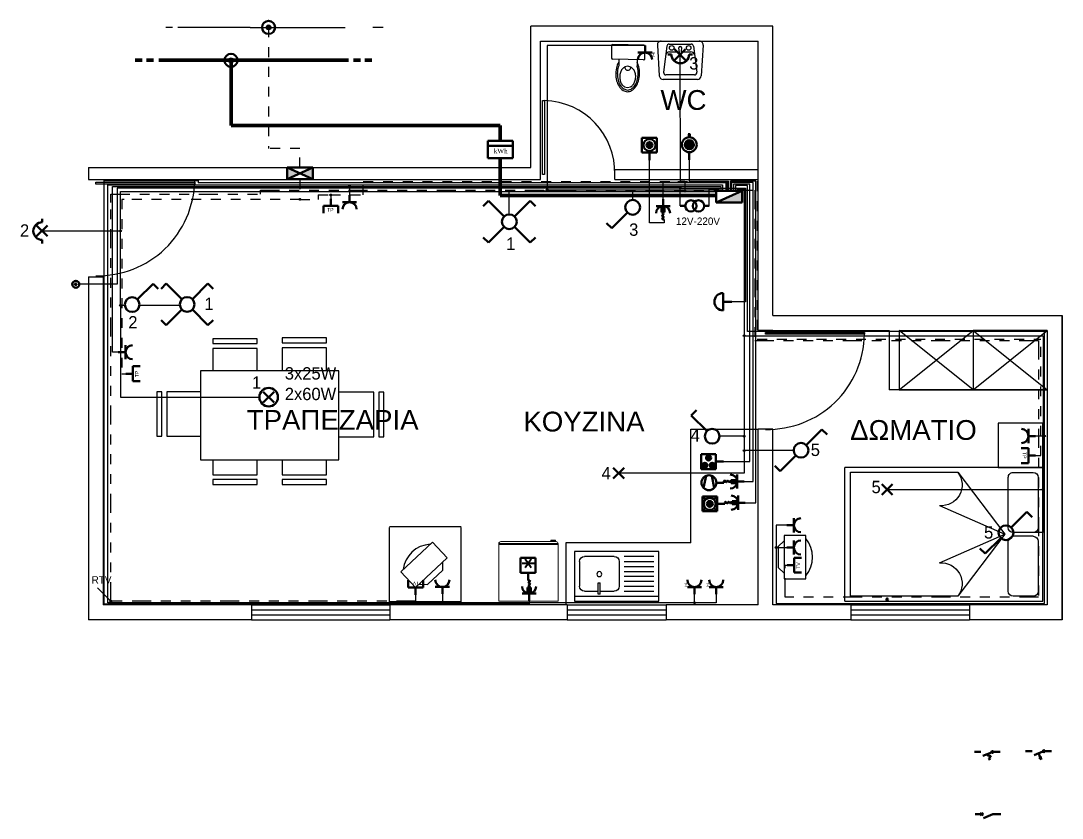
# Model space of a CAD drawing. Header units: millimetres. Extents: x 233497.7 to 233515.2, y 15916.2 to 15927.4.
# Drawn here: x 233497.66 to 233508.2, y 15918.2 to 15926.27 of the extents above; entities that cross this region are included whole.
import ezdxf

# ---------------------------------------------------------------- set-up
doc = ezdxf.new("R2010")
doc.units = ezdxf.units.MM
doc.header["$LTSCALE"] = 8
doc.linetypes.add('ACAD_ISO06W100', pattern=[36, 24, -3, 0, -3, 0, -3, 0, -3])
doc.linetypes.add('ACAD_ISO13W100', pattern=[36, 12, -3, 12, -3, 0, -3, 0, -3])
for name, color, linetype in [('ACCESORI', 252, 'Continuous'), ('alla', 6, 'Continuous'), ('CAJETIN', 7, 'Continuous'), ('fws', 2, 'Continuous'), ('ilektrikes siskeves', 1, 'Continuous'), ('internet', 6, 'ACAD_ISO13W100'), ('MUEBLE', 8, 'Continuous'), ('MUROS', 7, 'Continuous'), ('OTE', 7, 'ACAD_ISO13W100'), ('revmatodotes', 3, 'Continuous'), ('rtv', 6, 'ACAD_ISO06W100'), ('ΔΙΑΚΟΠΤΕΣ αριθμ', 7, 'Continuous'), ('ΠΙΝΑΚΕΣ', 7, 'Continuous')]:
    doc.layers.add(name, color=color, linetype=linetype)
for name, color, linetype, lineweight in [('kirio revma', 6, 'Continuous', 100), ('mobiliario', 136, 'Continuous', 20), ('S', 7, 'Continuous', 100), ('S_2', 7, 'Continuous', 50)]:
    doc.layers.add(name, color=color, linetype=linetype, lineweight=lineweight)
doc.styles.add('A', font='calibri.ttf')
doc.styles.get("Standard").update_dxf_attribs({"font": 'BRLNSR.TTF'})
doc.styles.add('TXT', font='romans.shx')
doc.dimstyles.new('Copy of 100', dxfattribs={"dimtxt": 0.08, "dimasz": 0.05, "dimexe": 0.02, "dimexo": 0.01, "dimgap": 0.005, "dimtad": 1, "dimzin": 0, "dimdsep": 46, "dimtxsty": 'A', "dimblk": 'ARCHTICK', "dimcen": 0.05, "dimdle": 0.02, "dimclrd": 1, "dimclre": 1, "dimclrt": 3, "dimadec": 0, "dimazin": 0, "dimtfac": 1, "dimtofl": 0, "dimtmove": 0, "dimatfit": 3, "dimfxl": 1, "dimtolj": 1, "dimtzin": 0, "dimarcsym": 0})

# ---------------------------------------------------------------- blocks, each defined once
blk = doc.blocks.new('CA-2')
at = {"layer": 'MUEBLE'}
for p, q in [((0, -2), (0, 0)), ((0, 0), (1.35, 0)), ((1.35, 0), (1.35, -2)), ((0.05, -0.095), (0.05, -0.298)), ((0.605, -0.045), (0.1, -0.045)), ((0.655, -0.095), (0.655, -0.298)), ((0.694, -0.095), (0.694, -0.298)), ((1.251, -0.045), (0.744, -0.045)), ((1.301, -0.298), (1.301, -0.095)), ((0.676, -0.383), (0.05, -0.859)), ((0.1, -0.348), (0.605, -0.348)), ((0.386, -1.043), (0.676, -0.383)), ((0.965, -1.043), (0.676, -0.383)), ((1.305, -0.859), (0.676, -0.383)), ((0.744, -0.348), (1.251, -0.348)), ((0.05, -0.859), (0.05, -1.943)), ((1.305, -1.943), (1.305, -0.859)), ((0, -2), (1.35, -2)), ((0.05, -1.943), (1.305, -1.943))]:
    blk.add_line(p, q, dxfattribs=at)
blk.add_lwpolyline([(1.35, 0), (1.8, 0), (1.8, -0.45), (1.35, -0.45)], close=True, dxfattribs=at)
for centre, radius, start, end in [((0.1, -0.095), 0.05, 90, 180), ((0.605, -0.095), 0.05, 0, 90), ((0.744, -0.095), 0.05, 90, 180), ((1.251, -0.095), 0.05, 0, 90), ((0.1, -0.298), 0.05, 180, 270), ((0.605, -0.298), 0.05, 270, 0), ((0.744, -0.298), 0.05, 180, 270), ((1.251, -0.298), 0.05, 270, 0), ((0.178, -1.024), 0.209, 354.9358, 127.5591), ((1.173, -1.024), 0.209, 52.4409, 185.0642)]:
    blk.add_arc(centre, radius, start, end, dxfattribs=at)
blk = doc.blocks.new('wc')
at = {"layer": 'ACCESORI'}
for p, q in [((0.233, 0), (-0.233, 0)), ((-0.253, -0.02), (-0.253, -0.203)), ((0.253, -0.203), (0.253, -0.02)), ((0.233, -0.223), (-0.233, -0.223)), ((-0.14, -0.223), (-0.14, -0.319)), ((0.136, -0.223), (0.136, -0.317))]:
    blk.add_line(p, q, dxfattribs=at)
for points in [[(-0.141, -0.263, 0.062055), (-0.168, -0.329, 0.067069), (-0.183, -0.437, 0.067069)], [(-0.183, -0.437, 0.067069), (-0.168, -0.545, 0.079499), (-0.13, -0.628, 0.107137), (-0.068, -0.689, 0.140584), (-0.003, -0.708, 0.140584), (0.061, -0.689, 0.107137), (0.124, -0.628, 0.079499), (0.162, -0.545, 0.067069), (0.176, -0.437, 0.067069), (0.162, -0.329, 0.057475), (0.137, -0.267, 0.107137)], [(-0.159, -0.437, 0.064704), (-0.147, -0.535, 0.077557), (-0.113, -0.612, 0.107174), (-0.058, -0.667), (-0.002, -0.684), (0.055, -0.667, 0.107174), (0.11, -0.612, 0.077557), (0.143, -0.535, 0.064704), (0.156, -0.437, 0.064704), (0.143, -0.338, 0.021175), (0.136, -0.316, 0.107174)]]:
    blk.add_lwpolyline(points, format="xyb", dxfattribs=at)
blk.add_lwpolyline([(-0.122, -0.484, 0.075307), (-0.113, -0.548, 0.085687), (-0.087, -0.599, 0.106098), (-0.046, -0.634), (-0.002, -0.646), (0.043, -0.634, 0.106098), (0.084, -0.599, 0.085687), (0.109, -0.548, 0.075307), (0.119, -0.484, 0.075307), (0.109, -0.421, 0.085687), (0.084, -0.37, 0.106098), (0.043, -0.335), (-0.002, -0.323), (-0.046, -0.335, 0.106098), (-0.087, -0.37, 0.085687), (-0.113, -0.421, 0.075307)], format="xyb", close=True, dxfattribs=at)
for centre, radius, start, end in [((-0.233, -0.02), 0.02, 90, 180), ((0.233, -0.02), 0.02, 0, 90), ((-0.233, -0.203), 0.02, 180, 270), ((0.233, -0.203), 0.02, 270, 0), ((0.226, -0.437), 0.386, 165.1916, 180), ((0.114, -0.407), 0.269, 161.3359, 165.1916), ((-0.002, -0.339), 0.0451, 174.4043, 5.5957)]:
    blk.add_arc(centre, radius, start, end, dxfattribs=at)
blk = doc.blocks.new('refri')
at = {"layer": 'mobiliario'}
for p, q in [((230.906, 150.452), (230.906, 151.052)), ((231.486, 151.052), (230.906, 151.052)), ((230.906, 150.452), (230.906, 151.052)), ((230.916, 150.452), (230.916, 151.052)), ((230.916, 150.452), (230.916, 151.052)), ((231.486, 150.452), (231.486, 151.052)), ((230.886, 150.472), (230.886, 151.032)), ((230.886, 150.472), (230.886, 151.032)), ((231.486, 150.452), (230.906, 150.452))]:
    blk.add_line(p, q, dxfattribs=at)
blk.add_lwpolyline([(230.881, 151.027), (230.871, 151.027), (230.871, 150.98), (230.881, 150.98)], close=True, dxfattribs=at)
for centre, start, end in [((230.906, 151.032), 90, 180), ((230.906, 150.472), 180, 270)]:
    blk.add_arc(centre, 0.02, start, end, dxfattribs=at)
blk = doc.blocks.new('lavatrastos')
at = {"layer": 'ACCESORI'}
for p, q in [((233503.183, 15921.197), (233503.183, 15921.697)), ((233503.183, 15921.697), (233504.033, 15921.697)), ((233504.033, 15921.697), (233504.033, 15921.197)), ((233503.183, 15921.647), (233504.033, 15921.647)), ((233503.283, 15921.597), (233503.423, 15921.597)), ((233503.422, 15921.628), (233503.422, 15921.622)), ((233503.442, 15921.628), (233503.422, 15921.628)), ((233503.422, 15921.622), (233503.422, 15921.512)), ((233503.442, 15921.628), (233503.442, 15921.512)), ((233503.443, 15921.597), (233503.583, 15921.597)), ((233503.685, 15921.597), (233503.984, 15921.597)), ((233503.233, 15921.297), (233503.233, 15921.547)), ((233503.422, 15921.512), (233503.442, 15921.512)), ((233503.633, 15921.297), (233503.633, 15921.547)), ((233503.685, 15921.547), (233503.984, 15921.547)), ((233503.685, 15921.497), (233503.984, 15921.497)), ((233503.685, 15921.447), (233503.984, 15921.447)), ((233503.685, 15921.397), (233503.984, 15921.397)), ((233503.685, 15921.347), (233503.984, 15921.347)), ((233503.583, 15921.247), (233503.283, 15921.247)), ((233503.685, 15921.297), (233503.984, 15921.297)), ((233503.984, 15921.247), (233503.685, 15921.247)), ((233504.033, 15921.197), (233503.183, 15921.197))]:
    blk.add_line(p, q, dxfattribs=at)
blk.add_circle((233503.433, 15921.425), 0.025, dxfattribs=at)
for centre, start, end in [((233503.283, 15921.547), 90, 180), ((233503.583, 15921.547), 0, 90), ((233503.283, 15921.297), 180, 270), ((233503.583, 15921.297), 270, 0)]:
    blk.add_arc(centre, 0.05, start, end, dxfattribs=at)
blk = doc.blocks.new('ME-8')
at = {"layer": 'MUEBLE'}
for p, q in [((-0.653, 0.609), (-0.653, 0.559)), ((-0.203, 0.609), (-0.653, 0.609)), ((-0.653, 0.559), (-0.203, 0.559)), ((-0.203, 0.559), (-0.203, 0.609)), ((0.047, 0.618), (0.047, 0.568)), ((0.497, 0.618), (0.047, 0.618)), ((0.047, 0.568), (0.497, 0.568)), ((0.497, 0.568), (0.497, 0.618)), ((-0.653, 0.509), (-0.653, 0.284)), ((-0.203, 0.509), (-0.653, 0.509)), ((-0.203, 0.284), (-0.203, 0.509)), ((0.047, 0.518), (0.047, 0.284)), ((0.497, 0.518), (0.047, 0.518)), ((0.497, 0.284), (0.497, 0.518)), ((-0.778, 0.284), (-0.778, -0.616)), ((0.622, 0.284), (-0.778, 0.284)), ((0.622, -0.616), (0.622, 0.284)), ((-1.22, 0.073), (-1.22, -0.377)), ((-1.17, 0.073), (-1.22, 0.073)), ((-1.17, -0.377), (-1.17, 0.073)), ((-0.778, 0.073), (-1.12, 0.073)), ((-1.12, 0.073), (-1.12, -0.377)), ((0.977, 0.068), (0.622, 0.068)), ((0.977, -0.382), (0.977, 0.068)), ((1.027, 0.068), (1.027, -0.382)), ((1.077, 0.068), (1.027, 0.068)), ((1.077, -0.382), (1.077, 0.068)), ((-1.22, -0.377), (-1.17, -0.377)), ((-1.12, -0.377), (-0.778, -0.377)), ((0.622, -0.382), (0.977, -0.382)), ((1.027, -0.382), (1.077, -0.382)), ((-0.778, -0.616), (0.622, -0.616)), ((-0.653, -0.616), (-0.653, -0.766)), ((-0.203, -0.766), (-0.203, -0.616)), ((0.048, -0.616), (0.048, -0.766)), ((0.498, -0.766), (0.498, -0.616)), ((-0.653, -0.766), (-0.203, -0.766)), ((-0.653, -0.816), (-0.653, -0.866)), ((-0.203, -0.816), (-0.653, -0.816)), ((-0.203, -0.866), (-0.203, -0.816)), ((0.048, -0.766), (0.498, -0.766)), ((0.048, -0.816), (0.048, -0.866)), ((0.498, -0.816), (0.048, -0.816)), ((0.498, -0.866), (0.498, -0.816)), ((-0.653, -0.866), (-0.203, -0.866)), ((0.048, -0.866), (0.498, -0.866))]:
    blk.add_line(p, q, dxfattribs=at)
blk = doc.blocks.new('_ArchTick')
at = {"color": 0, "linetype": 'ByBlock', "const_width": 0.15}
blk.add_lwpolyline([(-0.5, -0.5), (0.5, 0.5)], dxfattribs=at)

msp = doc.modelspace()

# ---------------------------------------------------------------- hatches: boundary and pattern name
at = {"layer": 'alla', "ltscale": 0.3}
h = msp.add_hatch(color=256, dxfattribs=at)
h.dxf.hatch_style = 1
edge = h.paths.add_edge_path()
edge.add_arc((233504.331, 15924.575), 0.00848, 0, 360)
at = {"layer": 'fws', "ltscale": 0.3}
h = msp.add_hatch(color=256, dxfattribs=at)
h.dxf.hatch_style = 1
edge = h.paths.add_edge_path()
edge.add_arc((233502.603, 15924.541), 0.00848, 0, 360)
h = msp.add_hatch(color=256, dxfattribs=at)
h.dxf.hatch_style = 1
edge = h.paths.add_edge_path()
edge.add_arc((233503.851, 15924.541), 0.00848, 0, 360)
h = msp.add_hatch(color=256, dxfattribs=at)
h.dxf.hatch_style = 1
edge = h.paths.add_edge_path()
edge.add_arc((233504.38, 15924.541), 0.00848, 0, 360)
h = msp.add_hatch(color=256, dxfattribs=at)
h.dxf.hatch_style = 1
edge = h.paths.add_edge_path()
edge.add_arc((233498.67, 15924.141), 0.00848, 0, 360)
h = msp.add_hatch(color=256, dxfattribs=at)
h.dxf.hatch_style = 1
edge = h.paths.add_edge_path()
edge.add_arc((233498.67, 15923.388), 0.00848, 0, 360)
h = msp.add_hatch(color=256, dxfattribs=at)
h.dxf.hatch_style = 1
edge = h.paths.add_edge_path()
edge.add_arc((233504.978, 15923.081), 0.00848, 0, 360)
h = msp.add_hatch(color=256, dxfattribs=at)
h.dxf.hatch_style = 1
edge = h.paths.add_edge_path()
edge.add_arc((233504.978, 15922.066), 0.00848, 0, 360)
h = msp.add_hatch(color=256, dxfattribs=at)
h.dxf.hatch_style = 1
edge = h.paths.add_edge_path()
edge.add_arc((233504.978, 15921.921), 0.00848, 0, 360)
h = msp.add_hatch(color=256, dxfattribs=at)
h.dxf.hatch_style = 1
edge = h.paths.add_edge_path()
edge.add_arc((233508.003, 15921.527), 0.00848, 0, 360)
at = {"layer": 'internet', "ltscale": 0.3}
h = msp.add_hatch(color=256, dxfattribs=at)
h.dxf.hatch_style = 1
edge = h.paths.add_edge_path()
edge.add_arc((233500.797, 15924.505), 0.00848, 0, 360)
h = msp.add_hatch(color=256, dxfattribs=at)
h.dxf.hatch_style = 1
edge = h.paths.add_edge_path()
edge.add_arc((233500.485, 15924.46), 0.00848, 0, 360)
at = {"layer": 'revmatodotes', "ltscale": 0.3}
h = msp.add_hatch(color=256, dxfattribs=at)
h.dxf.hatch_style = 1
edge = h.paths.add_edge_path()
edge.add_arc((233500.987, 15924.591), 0.00848, 0, 360)
h = msp.add_hatch(color=256, dxfattribs=at)
h.dxf.hatch_style = 1
edge = h.paths.add_edge_path()
edge.add_arc((233502.985, 15924.558), 0.00848, 0, 360)
h = msp.add_hatch(color=256, dxfattribs=at)
h.dxf.hatch_style = 1
edge = h.paths.add_edge_path()
edge.add_arc((233508.017, 15922.068), 0.00848, 0, 360)
h = msp.add_hatch(color=256, dxfattribs=at)
h.dxf.hatch_style = 1
edge = h.paths.add_edge_path()
edge.add_arc((233505.302, 15920.941), 0.00848, 0, 360)
h = msp.add_hatch(color=256, dxfattribs=at)
h.dxf.hatch_style = 1
edge = h.paths.add_edge_path()
edge.add_arc((233501.926, 15920.382), 0.00848, 0, 360)
h = msp.add_hatch(color=256, dxfattribs=at)
h.dxf.hatch_style = 1
edge = h.paths.add_edge_path()
edge.add_arc((233504.476, 15920.382), 0.00848, 0, 360)
at = {"layer": 'rtv', "ltscale": 0.3}
h = msp.add_hatch(color=256, dxfattribs=at)
h.dxf.hatch_style = 1
edge = h.paths.add_edge_path()
edge.add_arc((233498.572, 15920.399), 0.00848, 0, 360)
at = {"layer": 'S_2'}
for points in [[(233504.021, 15925.039, 1), (233504.021, 15924.978, 1)], [(233504.423, 15925.059, 1), (233504.423, 15924.968, 1)], [(233504.144, 15924.332), (233504.174, 15924.332), (233504.174, 15924.392), (233504.144, 15924.392)], [(233504.848, 15921.623), (233504.848, 15921.592), (233504.908, 15921.592), (233504.908, 15921.623)], [(233504.601, 15921.382, -1), (233504.661, 15921.382, -1)], [(233504.857, 15921.409), (233504.857, 15921.379), (233504.917, 15921.379), (233504.917, 15921.409)], [(233502.819, 15920.536), (233502.788, 15920.536), (233502.788, 15920.475), (233502.819, 15920.475)]]:
    msp.add_hatch(color=256, dxfattribs=at).paths.add_polyline_path(points)
h = msp.add_hatch(color=256, dxfattribs=at)
h.paths.add_polyline_path([(233500.485, 15924.722), (233500.355, 15924.782), (233500.355, 15924.663)])
h.paths.add_polyline_path([(233500.614, 15924.782), (233500.485, 15924.722), (233500.614, 15924.663)])
h = msp.add_hatch(color=256, dxfattribs=at)
h.set_gradient(color1=(255, 255, 255))
h.paths.add_polyline_path([(233504.957, 15924.429), (233504.957, 15924.548), (233504.697, 15924.429)])
at = {"layer": 'S_2', "ltscale": 0.3}
h = msp.add_hatch(color=256, dxfattribs=at)
h.dxf.hatch_style = 1
edge = h.paths.add_edge_path()
edge.add_arc((233498.218, 15923.602), 0.00848, 0, 360)
at = {"layer": 'S_2'}
h = msp.add_hatch(color=256, dxfattribs=at)
h.paths.add_polyline_path([(233504.593, 15921.847, -1), (233504.643, 15921.847, -1)])
h.paths.add_polyline_path([(233504.555, 15921.772, -1), (233504.605, 15921.772, -1)])
h.paths.add_polyline_path([(233504.63, 15921.772, -1), (233504.681, 15921.772, -1)])
at = {"layer": 'S_2', "ltscale": 0.3}
h = msp.add_hatch(color=256, dxfattribs=at)
h.dxf.hatch_style = 1
edge = h.paths.add_edge_path()
edge.add_arc((233506.425, 15920.417), 0.00848, 0, 360)
at = {"layer": 'S_2'}
h = msp.add_hatch(color=256, dxfattribs=at)
h.dxf.hatch_style = 1
h.paths.add_polyline_path([(233507.981, 15918.827), (233507.963, 15918.819), (233507.982, 15918.799)])
at = {"layer": 'ΔΙΑΚΟΠΤΕΣ αριθμ'}
h = msp.add_hatch(color=256, dxfattribs=at)
h.dxf.hatch_style = 1
h.paths.add_polyline_path([(233500.192, 15926.199, 1), (233500.143, 15926.199, 1)])
h = msp.add_hatch(color=256, dxfattribs=at)
h.dxf.hatch_style = 1
h.paths.add_polyline_path([(233499.812, 15925.866, 1), (233499.764, 15925.866, 1)])

# ---------------------------------------------------------------- linework, layer by layer
at = {"ltscale": 0.001}
for p, q in [((233498.345, 15923.677), (233498.345, 15920.211)), ((233498.495, 15923.677), (233498.495, 15920.361)), ((233505.27, 15923.136), (233505.12, 15923.136)), ((233506.545, 15923.136), (233507.295, 15923.136)), ((233508.045, 15923.136), (233507.295, 15923.136)), ((233506.545, 15922.536), (233506.445, 15922.536)), ((233506.545, 15922.536), (233508.045, 15922.536)), ((233508.045, 15922.536), (233507.295, 15922.536)), ((233504.438, 15920.987), (233504.438, 15922.136)), ((233505.27, 15922.136), (233505.12, 15922.136)), ((233499.995, 15920.361), (233499.995, 15920.211)), ((233501.395, 15920.361), (233501.395, 15920.211)), ((233503.188, 15920.361), (233503.188, 15920.211)), ((233504.188, 15920.361), (233504.188, 15920.211)), ((233506.058, 15920.361), (233506.058, 15920.211)), ((233507.258, 15920.361), (233507.258, 15920.211))]:
    msp.add_line(p, q, dxfattribs=at)
at = {"color": 2, "ltscale": 0.001}
for p, q in [((233499.995, 15920.361), (233501.395, 15920.361)), ((233503.188, 15920.361), (233504.188, 15920.361)), ((233506.058, 15920.361), (233507.258, 15920.361)), ((233499.995, 15920.211), (233501.395, 15920.211)), ((233503.188, 15920.211), (233504.188, 15920.211)), ((233506.058, 15920.211), (233507.258, 15920.211))]:
    msp.add_line(p, q, dxfattribs=at)
at = {"color": 1, "ltscale": 0.001}
for p, q in [((233499.995, 15920.311), (233501.395, 15920.311)), ((233503.188, 15920.311), (233504.188, 15920.311)), ((233506.058, 15920.311), (233507.258, 15920.311)), ((233499.995, 15920.261), (233501.395, 15920.261)), ((233503.188, 15920.261), (233504.188, 15920.261)), ((233506.058, 15920.261), (233507.258, 15920.261))]:
    msp.add_line(p, q, dxfattribs=at)
at = {"color": 2, "ltscale": 0.001}
for points in [[(233502.94, 15925.461), (233502.96, 15925.461), (233502.96, 15924.711), (233502.94, 15924.711)], [(233498.421, 15924.615), (233498.421, 15924.635), (233499.421, 15924.635), (233499.421, 15924.615)], [(233505.195, 15923.116), (233506.195, 15923.116), (233506.195, 15923.096), (233505.195, 15923.096)]]:
    msp.add_lwpolyline(points, close=True, dxfattribs=at)
at = {"color": 1, "ltscale": 0.001}
for centre, radius, start, end in [((233502.94, 15924.73), 0.73, 358.4428, 88.4185), ((233498.441, 15924.668), 0.98, 268.7987, 358.863), ((233505.218, 15923.113), 0.978, 268.6819, 358.9798)]:
    msp.add_arc(centre, radius, start, end, dxfattribs=at)
at = {"layer": 'ACCESORI'}
for p, q in [((233504.101, 15926.019), (233504.12, 15925.709)), ((233504.14, 15926.061), (233504.524, 15926.061)), ((233504.197, 15926.009), (233504.164, 15925.745)), ((233504.22, 15926.029), (233504.443, 15926.029)), ((233504.316, 15925.991), (233504.324, 15925.925)), ((233504.34, 15925.925), (233504.347, 15925.991)), ((233504.467, 15926.009), (233504.5, 15925.745)), ((233504.563, 15926.019), (233504.544, 15925.709)), ((233504.224, 15925.952), (233504.321, 15925.952)), ((233504.324, 15925.925), (233504.34, 15925.925)), ((233504.343, 15925.952), (233504.439, 15925.952)), ((233504.505, 15925.672), (233504.159, 15925.672)), ((233504.476, 15925.719), (233504.187, 15925.719))]:
    msp.add_line(p, q, dxfattribs=at)
at = {"layer": 'ACCESORI', "ltscale": 0.001}
for p, q in [((233507.295, 15922.536), (233506.545, 15923.136)), ((233506.545, 15922.536), (233507.295, 15923.136)), ((233507.295, 15922.536), (233508.045, 15923.136)), ((233507.295, 15923.136), (233507.295, 15922.536)), ((233507.295, 15923.136), (233508.045, 15922.536)), ((233508.045, 15922.536), (233506.545, 15922.536))]:
    msp.add_line(p, q, dxfattribs=at)
at = {"layer": 'ACCESORI'}
for centre in [(233504.246, 15925.991), (233504.417, 15925.991)]:
    msp.add_circle(centre, 0.0233, dxfattribs=at)
for centre, radius, start, end in [((233504.14, 15926.022), 0.0389, 90, 183.4336), ((233504.22, 15926.006), 0.0233, 90, 172.875), ((233504.332, 15925.991), 0.0155, 0, 180), ((233504.443, 15926.006), 0.0233, 7.125, 90), ((233504.443, 15926.006), 0.0233, 7.125, 90), ((233504.524, 15926.022), 0.0389, 356.5664, 90), ((233504.224, 15925.913), 0.0389, 90, 172.875), ((233504.332, 15925.925), 0.0117, 138.1701, 41.8299), ((233504.439, 15925.913), 0.0389, 7.125, 90), ((233504.159, 15925.711), 0.0389, 183.4336, 270), ((233504.187, 15925.742), 0.0233, 172.875, 270), ((233504.476, 15925.742), 0.0233, 270, 7.125), ((233504.505, 15925.711), 0.0389, 270, 356.5664)]:
    msp.add_arc(centre, radius, start, end, dxfattribs=at)
at = {"layer": 'alla', "ltscale": 0.001}
for p, q in [((233504.331, 15924.575), (233498.636, 15924.575)), ((233498.636, 15924.575), (233498.636, 15923.602)), ((233504.331, 15924.394), (233504.331, 15924.575)), ((233504.331, 15924.575), (233504.991, 15924.575)), ((233504.626, 15924.394), (233504.626, 15924.567)), ((233504.626, 15924.567), (233504.721, 15924.567)), ((233504.721, 15924.567), (233504.721, 15924.548)), ((233504.991, 15924.575), (233504.991, 15923.425)), ((233498.636, 15923.602), (233498.253, 15923.602)), ((233504.991, 15923.425), (233504.853, 15923.425))]:
    msp.add_line(p, q, dxfattribs=at)
at = {"layer": 'alla', "ltscale": 0.3}
msp.add_circle((233504.331, 15924.575), 0.00848, dxfattribs=at)
at = {"layer": 'CAJETIN'}
for p, q in [((233502.82, 15924.784), (233502.82, 15926.211)), ((233505.27, 15923.286), (233505.27, 15926.211)), ((233502.92, 15924.661), (233502.92, 15926.061)), ((233505.12, 15923.286), (233505.12, 15926.061)), ((233503.67, 15924.661), (233503.67, 15924.761)), ((233505.12, 15923.136), (233505.12, 15923.286)), ((233505.27, 15923.286), (233506.445, 15923.286)), ((233506.445, 15923.286), (233508.195, 15923.286)), ((233508.195, 15920.211), (233508.195, 15923.286)), ((233505.27, 15923.136), (233506.445, 15923.136)), ((233506.545, 15923.136), (233508.045, 15923.136)), ((233506.545, 15922.536), (233508.045, 15922.536)), ((233505.12, 15920.361), (233505.12, 15922.136)), ((233505.27, 15920.361), (233505.27, 15922.136))]:
    msp.add_line(p, q, dxfattribs=at)
at = {"layer": 'CAJETIN', "ltscale": 0.001}
for p, q in [((233505.27, 15926.211), (233502.82, 15926.211)), ((233498.345, 15924.784), (233502.82, 15924.784)), ((233498.345, 15924.784), (233498.345, 15924.661)), ((233498.345, 15924.661), (233502.92, 15924.661)), ((233498.345, 15923.677), (233498.495, 15923.677)), ((233504.438, 15922.136), (233505.12, 15922.136)), ((233503.173, 15920.987), (233503.173, 15920.361))]:
    msp.add_line(p, q, dxfattribs=at)
at = {"layer": 'CAJETIN'}
for points in [[(233502.92, 15926.061), (233505.12, 15926.061)], [(233503.67, 15924.761), (233505.12, 15924.761)], [(233503.67, 15924.661), (233505.12, 15924.661)], [(233508.195, 15923.286), (233508.195, 15923.286), (233508.195, 15920.211), (233507.258, 15920.211)], [(233506.445, 15923.136), (233506.445, 15922.536)], [(233506.545, 15923.136), (233506.545, 15922.536)], [(233508.045, 15923.136), (233508.045, 15923.136), (233508.045, 15920.361), (233507.258, 15920.361)], [(233504.438, 15920.987), (233503.173, 15920.987)], [(233499.995, 15920.361), (233498.495, 15920.361)], [(233503.188, 15920.361), (233501.395, 15920.361)], [(233505.12, 15920.361), (233504.188, 15920.361)], [(233506.058, 15920.361), (233505.27, 15920.361)], [(233499.995, 15920.211), (233498.345, 15920.211)], [(233503.188, 15920.211), (233501.395, 15920.211)], [(233505.195, 15920.211), (233504.188, 15920.211)], [(233506.058, 15920.211), (233505.195, 15920.211)]]:
    msp.add_lwpolyline(points, dxfattribs=at)
at = {"layer": 'fws', "ltscale": 0.001}
for p, q in [((233504.329, 15925.925), (233504.332, 15924.646)), ((233504.332, 15924.646), (233504.38, 15924.646)), ((233504.38, 15924.646), (233504.38, 15924.541)), ((233498.67, 15923.388), (233498.67, 15924.541)), ((233498.67, 15924.541), (233503.979, 15924.541)), ((233502.603, 15924.308), (233502.603, 15924.541)), ((233503.851, 15924.454), (233503.851, 15924.541)), ((233503.979, 15924.541), (233504.697, 15924.541)), ((233504.912, 15924.548), (233504.912, 15924.564)), ((233504.912, 15924.564), (233504.978, 15924.564)), ((233504.978, 15924.564), (233504.978, 15922.066)), ((233497.876, 15924.141), (233498.67, 15924.141)), ((233498.714, 15923.388), (233498.67, 15923.388)), ((233498.67, 15923.388), (233498.67, 15922.461)), ((233499.27, 15923.388), (233498.862, 15923.388)), ((233504.978, 15923.081), (233508.003, 15923.081)), ((233508.003, 15923.081), (233508.003, 15921.093)), ((233498.67, 15922.461), (233500.075, 15922.461)), ((233504.978, 15922.066), (233504.729, 15922.066)), ((233504.978, 15922.066), (233504.978, 15921.692)), ((233505.48, 15921.921), (233504.978, 15921.921)), ((233504.978, 15921.692), (233503.709, 15921.692)), ((233506.425, 15921.527), (233507.998, 15921.527)), ((233508.003, 15921.093), (233507.702, 15921.091))]:
    msp.add_line(p, q, dxfattribs=at)
at = {"layer": 'fws', "ltscale": 0.3}
for centre in [(233502.603, 15924.541), (233503.851, 15924.541), (233504.38, 15924.541), (233498.67, 15924.141), (233498.67, 15923.388), (233504.978, 15923.081), (233504.978, 15922.066), (233504.978, 15921.921), (233508.003, 15921.527)]:
    msp.add_circle(centre, 0.00848, dxfattribs=at)
at = {"layer": 'ilektrikes siskeves', "ltscale": 0.001}
for p, q in [((233504.021, 15924.224), (233504.021, 15924.857)), ((233504.423, 15924.861), (233504.423, 15924.645)), ((233498.504, 15924.592), (233498.504, 15924.652)), ((233498.504, 15924.652), (233499.454, 15924.652)), ((233499.454, 15924.652), (233499.454, 15924.626)), ((233504.796, 15924.626), (233499.454, 15924.626)), ((233504.159, 15924.464), (233504.159, 15924.634)), ((233504.159, 15924.634), (233504.805, 15924.634)), ((233504.423, 15924.645), (233504.821, 15924.645)), ((233504.796, 15924.548), (233504.796, 15924.626)), ((233504.805, 15924.634), (233504.805, 15924.548)), ((233504.821, 15924.645), (233504.821, 15924.548)), ((233505.096, 15924.645), (233504.839, 15924.645)), ((233504.839, 15924.645), (233504.839, 15924.548)), ((233505.07, 15924.63), (233504.852, 15924.63)), ((233504.852, 15924.63), (233504.852, 15924.548)), ((233505.037, 15924.614), (233504.87, 15924.614)), ((233504.87, 15924.614), (233504.87, 15924.548)), ((233505.037, 15921.809), (233505.037, 15924.614)), ((233505.07, 15921.608), (233505.07, 15924.63)), ((233505.096, 15921.394), (233505.096, 15924.645)), ((233498.504, 15920.367), (233498.504, 15924.592)), ((233504.17, 15924.224), (233504.021, 15924.224)), ((233504.17, 15924.258), (233504.17, 15924.224)), ((233504.77, 15921.809), (233505.037, 15921.809)), ((233504.98, 15921.608), (233505.07, 15921.608)), ((233504.989, 15921.394), (233505.096, 15921.394)), ((233502.803, 15920.404), (233502.803, 15920.367)), ((233502.803, 15920.367), (233498.504, 15920.367))]:
    msp.add_line(p, q, dxfattribs=at)
at = {"layer": 'internet', "ltscale": 0.001}
for p, q in [((233500.168, 15926.199), (233500.168, 15924.975)), ((233500.485, 15924.975), (233500.168, 15924.975)), ((233500.485, 15924.782), (233500.485, 15924.975)), ((233500.485, 15924.663), (233500.485, 15924.46)), ((233501.126, 15924.505), (233501.126, 15924.642)), ((233501.126, 15924.642), (233504.306, 15924.642)), ((233504.306, 15924.642), (233505.11, 15924.642)), ((233505.11, 15924.642), (233505.11, 15923.047)), ((233498.707, 15924.46), (233498.685, 15924.46)), ((233498.685, 15924.46), (233498.685, 15922.698)), ((233500.485, 15924.46), (233498.707, 15924.46)), ((233500.485, 15924.46), (233500.67, 15924.46)), ((233500.67, 15924.505), (233500.797, 15924.505)), ((233500.67, 15924.505), (233500.67, 15924.46)), ((233500.797, 15924.505), (233500.797, 15924.467)), ((233500.797, 15924.505), (233501.126, 15924.505)), ((233505.11, 15923.047), (233507.981, 15923.047)), ((233507.981, 15921.87), (233507.981, 15923.047)), ((233498.685, 15922.698), (233498.724, 15922.698)), ((233507.927, 15921.87), (233507.981, 15921.87))]:
    msp.add_line(p, q, dxfattribs=at)
at = {"layer": 'internet', "ltscale": 0.3}
for centre in [(233500.797, 15924.505), (233500.485, 15924.46)]:
    msp.add_circle(centre, 0.00848, dxfattribs=at)
at = {"layer": 'kirio revma', "ltscale": 0.001}
for p, q in [((233499.788, 15925.866), (233499.788, 15925.206)), ((233499.788, 15925.206), (233502.512, 15925.206)), ((233502.512, 15925.206), (233502.512, 15925.052)), ((233502.512, 15924.877), (233502.512, 15924.499)), ((233502.512, 15924.499), (233504.697, 15924.499))]:
    msp.add_line(p, q, dxfattribs=at)
at = {"layer": 'MUEBLE'}
for p, q in [((233501.391, 15921.154), (233502.116, 15921.154)), ((233501.391, 15920.392), (233501.391, 15921.142)), ((233502.116, 15920.392), (233502.116, 15921.142)), ((233505.383, 15921.061), (233505.383, 15920.624)), ((233505.601, 15921.061), (233505.383, 15921.061)), ((233505.601, 15920.624), (233505.601, 15921.061)), ((233501.825, 15920.995), (233501.506, 15920.696)), ((233501.975, 15920.835), (233501.825, 15920.995)), ((233505.383, 15921.01), (233505.324, 15920.952)), ((233505.324, 15920.952), (233505.324, 15920.74)), ((233505.383, 15921.003), (233505.375, 15921.003)), ((233501.655, 15920.536), (233501.975, 15920.835)), ((233501.93, 15920.713), (233501.932, 15920.795)), ((233501.932, 15920.795), (233501.932, 15920.795)), ((233505.324, 15920.74), (233505.383, 15920.682)), ((233501.506, 15920.696), (233501.655, 15920.536)), ((233501.775, 15920.568), (233501.93, 15920.713)), ((233505.383, 15920.682), (233505.383, 15920.682)), ((233505.383, 15920.624), (233505.601, 15920.624)), ((233501.693, 15920.571), (233501.775, 15920.568)), ((233501.698, 15920.576), (233501.703, 15920.57)), ((233501.928, 15920.392), (233501.391, 15920.392)), ((233502.116, 15920.392), (233501.928, 15920.392))]:
    msp.add_line(p, q, dxfattribs=at)
for centre, start, end in [((233501.818, 15920.682), 93.1427, 173.0537), ((233505.378, 15920.843), 320.0445, 39.9555)]:
    msp.add_arc(centre, 0.292, start, end, dxfattribs=at)
at = {"layer": 'OTE', "ltscale": 0.01}
for p, q in [((233499.197, 15926.199), (233499.127, 15926.199)), ((233499.981, 15926.199), (233499.25, 15926.199)), ((233499.915, 15926.199), (233499.915, 15926.199)), ((233499.981, 15926.199), (233501.17, 15926.199)), ((233500.102, 15926.199), (233500.102, 15926.199)), ((233501.327, 15926.199), (233501.221, 15926.199))]:
    msp.add_line(p, q, dxfattribs=at)
at = {"layer": 'revmatodotes', "ltscale": 0.001}
for p, q in [((233503.976, 15926.017), (233502.985, 15926.017)), ((233502.985, 15926.017), (233502.985, 15924.558)), ((233498.542, 15920.382), (233498.542, 15924.607)), ((233498.542, 15924.607), (233504.758, 15924.607)), ((233498.589, 15924.578), (233498.589, 15924.591)), ((233498.589, 15924.591), (233499.794, 15924.591)), ((233498.589, 15922.915), (233498.589, 15924.578)), ((233499.794, 15924.591), (233504.741, 15924.591)), ((233500.987, 15924.591), (233500.987, 15924.503)), ((233502.985, 15924.558), (233504.707, 15924.558)), ((233504.707, 15924.558), (233504.707, 15924.548)), ((233504.741, 15924.591), (233504.741, 15924.548)), ((233504.758, 15924.607), (233504.758, 15924.548)), ((233505.011, 15924.601), (233504.891, 15924.601)), ((233504.891, 15924.601), (233504.891, 15924.548)), ((233505.011, 15923.125), (233505.011, 15924.601)), ((233508.017, 15923.125), (233505.011, 15923.125)), ((233508.017, 15923.113), (233508.017, 15923.125)), ((233508.017, 15922.068), (233508.017, 15923.113)), ((233498.648, 15922.915), (233498.589, 15922.915)), ((233508.017, 15922.068), (233507.926, 15922.068)), ((233508.017, 15920.374), (233508.017, 15922.068)), ((233505.41, 15921.166), (233505.302, 15921.166)), ((233505.302, 15921.166), (233505.302, 15920.844)), ((233505.302, 15920.941), (233505.41, 15920.941)), ((233505.302, 15920.844), (233505.302, 15920.374)), ((233501.926, 15920.471), (233501.926, 15920.382)), ((233504.476, 15920.382), (233504.476, 15920.47)), ((233504.696, 15920.47), (233504.696, 15920.382)), ((233504.476, 15920.382), (233498.542, 15920.382)), ((233504.696, 15920.382), (233504.476, 15920.382)), ((233505.302, 15920.374), (233508.017, 15920.374))]:
    msp.add_line(p, q, dxfattribs=at)
at = {"layer": 'revmatodotes', "ltscale": 0.3}
for centre in [(233500.987, 15924.591), (233502.985, 15924.558), (233508.017, 15922.068), (233505.302, 15920.941), (233501.926, 15920.382), (233504.476, 15920.382)]:
    msp.add_circle(centre, 0.00848, dxfattribs=at)
at = {"layer": 'rtv', "ltscale": 0.001}
for p, q in [((233498.572, 15924.43), (233498.572, 15924.512)), ((233498.572, 15924.512), (233500.085, 15924.512)), ((233500.085, 15924.512), (233500.085, 15924.554)), ((233500.085, 15924.554), (233502.951, 15924.554)), ((233502.951, 15924.543), (233502.951, 15924.554)), ((233503.087, 15924.543), (233502.951, 15924.543)), ((233503.087, 15924.554), (233505.085, 15924.554)), ((233503.087, 15924.554), (233503.087, 15924.543)), ((233505.085, 15924.554), (233505.085, 15923.032)), ((233498.572, 15920.399), (233498.572, 15924.43)), ((233505.085, 15923.032), (233507.956, 15923.032)), ((233507.956, 15923.032), (233507.956, 15920.44)), ((233505.392, 15920.44), (233505.392, 15920.763)), ((233505.392, 15920.763), (233505.413, 15920.763)), ((233501.655, 15920.399), (233498.572, 15920.399)), ((233501.655, 15920.464), (233501.655, 15920.399)), ((233507.956, 15920.44), (233505.392, 15920.44))]:
    msp.add_line(p, q, dxfattribs=at)
at = {"layer": 'rtv', "ltscale": 0.3}
msp.add_circle((233498.572, 15920.399), 0.00848, dxfattribs=at)
at = {"layer": 'S'}
for p, q in [((233498.889, 15925.866), (233498.819, 15925.866)), ((233499.004, 15925.866), (233498.934, 15925.866)), ((233499.788, 15925.866), (233499.057, 15925.866)), ((233499.788, 15925.866), (233500.977, 15925.866)), ((233501.098, 15925.866), (233501.028, 15925.866)), ((233501.213, 15925.866), (233501.143, 15925.866))]:
    msp.add_line(p, q, dxfattribs=at)
at = {"layer": 'S_2'}
for p, q in [((233503.976, 15926.017), (233503.976, 15925.945)), ((233503.976, 15925.945), (233503.904, 15925.945)), ((233503.976, 15925.945), (233504.047, 15925.945)), ((233504.243, 15925.925), (233504.207, 15925.925)), ((233504.385, 15925.868), (233504.275, 15925.978)), ((233504.275, 15925.868), (233504.385, 15925.978)), ((233504.421, 15925.925), (233504.456, 15925.925)), ((233499.722, 15925.866), (233499.722, 15925.866)), ((233502.387, 15925.027), (233502.387, 15925.052)), ((233502.387, 15925.052), (233502.637, 15925.052)), ((233502.637, 15925.052), (233502.637, 15925.027)), ((233503.945, 15924.933), (233503.945, 15925.084)), ((233503.945, 15925.084), (233504.096, 15925.084)), ((233503.945, 15925.034), (233503.945, 15925.059)), ((233504.096, 15925.084), (233504.096, 15924.933)), ((233504.423, 15925.109), (233504.408, 15925.109)), ((233504.423, 15925.089), (233504.423, 15925.129)), ((233504.439, 15925.109), (233504.423, 15925.109)), ((233502.387, 15925.027), (233502.387, 15924.877)), ((233502.637, 15925.002), (233502.387, 15925.002)), ((233502.637, 15924.877), (233502.637, 15925.027)), ((233503.945, 15924.983), (233503.945, 15924.958)), ((233504.096, 15924.933), (233503.945, 15924.933)), ((233504.021, 15924.933), (233503.983, 15924.933)), ((233504.021, 15924.933), (233504.021, 15924.933)), ((233504.021, 15924.933), (233504.021, 15924.857)), ((233504.423, 15924.938), (233504.423, 15924.938)), ((233504.423, 15924.938), (233504.423, 15924.861)), ((233502.387, 15924.877), (233502.637, 15924.877)), ((233500.355, 15924.663), (233500.614, 15924.782)), ((233500.355, 15924.782), (233500.614, 15924.663)), ((233500.355, 15924.782), (233500.614, 15924.782)), ((233500.355, 15924.781), (233500.355, 15924.662)), ((233500.614, 15924.782), (233500.614, 15924.663)), ((233500.614, 15924.663), (233500.355, 15924.663)), ((233504.957, 15924.548), (233504.697, 15924.548)), ((233504.697, 15924.548), (233504.697, 15924.429)), ((233504.697, 15924.429), (233504.957, 15924.548)), ((233504.957, 15924.548), (233504.957, 15924.429)), ((233500.797, 15924.467), (233500.797, 15924.395)), ((233500.987, 15924.431), (233500.915, 15924.431)), ((233501.002, 15924.431), (233500.971, 15924.431)), ((233500.987, 15924.503), (233500.987, 15924.431)), ((233500.987, 15924.431), (233501.058, 15924.431)), ((233502.392, 15924.445), (233502.339, 15924.392)), ((233502.392, 15924.445), (233502.55, 15924.286)), ((233502.656, 15924.286), (233502.814, 15924.445)), ((233502.814, 15924.445), (233502.867, 15924.392)), ((233504.159, 15924.464), (233504.159, 15924.392)), ((233504.697, 15924.429), (233504.957, 15924.429)), ((233500.722, 15924.395), (233500.722, 15924.321)), ((233500.722, 15924.395), (233500.872, 15924.395)), ((233500.872, 15924.395), (233500.872, 15924.358)), ((233500.872, 15924.358), (233500.872, 15924.321)), ((233503.798, 15924.327), (233503.64, 15924.169)), ((233504.159, 15924.392), (233504.087, 15924.392)), ((233504.144, 15924.392), (233504.144, 15924.332)), ((233504.174, 15924.392), (233504.144, 15924.392)), ((233504.144, 15924.332), (233504.174, 15924.332)), ((233504.159, 15924.392), (233504.23, 15924.392)), ((233504.174, 15924.332), (233504.174, 15924.392)), ((233504.383, 15924.394), (233504.331, 15924.394)), ((233504.574, 15924.394), (233504.626, 15924.394)), ((233497.821, 15924.087), (233497.931, 15924.196)), ((233497.821, 15924.196), (233497.931, 15924.087)), ((233497.877, 15924.229), (233497.877, 15924.264)), ((233503.64, 15924.169), (233503.587, 15924.221)), ((233502.392, 15924.023), (233502.55, 15924.181)), ((233502.656, 15924.181), (233502.814, 15924.023)), ((233497.877, 15924.051), (233497.877, 15924.015)), ((233502.339, 15924.075), (233502.392, 15924.023)), ((233502.867, 15924.075), (233502.814, 15924.023)), ((233498.841, 15923.45), (233498.999, 15923.608)), ((233498.999, 15923.608), (233499.052, 15923.555)), ((233499.133, 15923.609), (233499.08, 15923.557)), ((233499.133, 15923.61), (233499.291, 15923.451)), ((233499.397, 15923.451), (233499.555, 15923.61)), ((233499.555, 15923.61), (233499.608, 15923.557)), ((233504.765, 15923.425), (233504.765, 15923.512)), ((233504.853, 15923.425), (233504.765, 15923.425)), ((233504.765, 15923.425), (233504.765, 15923.337)), ((233499.133, 15923.187), (233499.291, 15923.346)), ((233499.397, 15923.346), (233499.555, 15923.187)), ((233499.08, 15923.24), (233499.133, 15923.187)), ((233499.608, 15923.24), (233499.555, 15923.187)), ((233498.72, 15922.915), (233498.72, 15922.987)), ((233498.72, 15922.93), (233498.72, 15922.9)), ((233498.648, 15922.915), (233498.72, 15922.915)), ((233498.72, 15922.915), (233498.72, 15922.844)), ((233498.795, 15922.773), (233498.833, 15922.773)), ((233498.795, 15922.624), (233498.795, 15922.773)), ((233498.833, 15922.773), (233498.87, 15922.773)), ((233498.724, 15922.698), (233498.795, 15922.698)), ((233498.795, 15922.624), (233498.87, 15922.624)), ((233500.114, 15922.516), (233500.224, 15922.406)), ((233500.224, 15922.516), (233500.114, 15922.406)), ((233504.443, 15922.277), (233504.496, 15922.33)), ((233504.602, 15922.119), (233504.443, 15922.277)), ((233505.607, 15921.977), (233505.765, 15922.135)), ((233505.765, 15922.135), (233505.818, 15922.082)), ((233507.855, 15922.068), (233507.855, 15922.139)), ((233507.855, 15922.052), (233507.855, 15922.083)), ((233507.926, 15922.068), (233507.855, 15922.068)), ((233507.855, 15922.068), (233507.855, 15921.996)), ((233504.693, 15921.885), (233504.542, 15921.885)), ((233504.542, 15921.885), (233504.542, 15921.734)), ((233504.593, 15921.885), (233504.567, 15921.885)), ((233504.643, 15921.885), (233504.668, 15921.885)), ((233504.693, 15921.734), (233504.693, 15921.885)), ((233507.856, 15921.944), (233507.781, 15921.944)), ((233507.856, 15921.944), (233507.856, 15921.795)), ((233504.693, 15921.809), (233504.693, 15921.847)), ((233504.693, 15921.809), (233504.693, 15921.809)), ((233504.693, 15921.809), (233504.77, 15921.809)), ((233505.343, 15921.713), (233505.501, 15921.871)), ((233507.818, 15921.795), (233507.781, 15921.795)), ((233507.856, 15921.795), (233507.818, 15921.795)), ((233507.927, 15921.87), (233507.856, 15921.87)), ((233503.654, 15921.746), (233503.764, 15921.637)), ((233503.764, 15921.746), (233503.654, 15921.637)), ((233504.542, 15921.734), (233504.693, 15921.734)), ((233504.908, 15921.608), (233504.908, 15921.679)), ((233505.29, 15921.766), (233505.343, 15921.713)), ((233504.697, 15921.596), (233504.697, 15921.596)), ((233504.697, 15921.596), (233504.774, 15921.596)), ((233504.908, 15921.623), (233504.848, 15921.623)), ((233504.848, 15921.623), (233504.848, 15921.592)), ((233504.848, 15921.592), (233504.908, 15921.592)), ((233504.908, 15921.592), (233504.908, 15921.623)), ((233504.98, 15921.608), (233504.908, 15921.608)), ((233504.908, 15921.608), (233504.908, 15921.536)), ((233506.371, 15921.582), (233506.48, 15921.472)), ((233506.48, 15921.582), (233506.371, 15921.472)), ((233504.707, 15921.458), (233504.556, 15921.458)), ((233504.556, 15921.458), (233504.556, 15921.307)), ((233504.556, 15921.458), (233504.588, 15921.425)), ((233504.606, 15921.458), (233504.581, 15921.458)), ((233504.656, 15921.458), (233504.682, 15921.458)), ((233504.707, 15921.458), (233504.674, 15921.425)), ((233504.707, 15921.307), (233504.707, 15921.458)), ((233504.917, 15921.394), (233504.917, 15921.465)), ((233504.707, 15921.382), (233504.707, 15921.42)), ((233504.707, 15921.382), (233504.707, 15921.382)), ((233504.707, 15921.382), (233504.783, 15921.382)), ((233504.917, 15921.409), (233504.857, 15921.409)), ((233504.857, 15921.409), (233504.857, 15921.379)), ((233504.857, 15921.379), (233504.917, 15921.379)), ((233504.917, 15921.379), (233504.917, 15921.409)), ((233504.989, 15921.394), (233504.917, 15921.394)), ((233504.917, 15921.394), (233504.917, 15921.322)), ((233504.556, 15921.307), (233504.588, 15921.34)), ((233504.556, 15921.307), (233504.707, 15921.307)), ((233504.707, 15921.307), (233504.674, 15921.34)), ((233507.68, 15921.143), (233507.838, 15921.301)), ((233507.838, 15921.301), (233507.891, 15921.248)), ((233505.41, 15921.166), (233505.482, 15921.166)), ((233505.482, 15921.166), (233505.482, 15921.237)), ((233505.482, 15921.181), (233505.482, 15921.15)), ((233505.482, 15921.166), (233505.482, 15921.094)), ((233507.416, 15920.879), (233507.574, 15921.037)), ((233505.41, 15920.941), (233505.482, 15920.941)), ((233505.482, 15920.941), (233505.482, 15921.013)), ((233505.482, 15920.956), (233505.482, 15920.926)), ((233505.482, 15920.941), (233505.482, 15920.87)), ((233507.363, 15920.932), (233507.416, 15920.879)), ((233502.717, 15920.686), (233502.717, 15920.837)), ((233502.717, 15920.837), (233502.868, 15920.837)), ((233502.868, 15920.837), (233502.868, 15920.686)), ((233505.484, 15920.837), (233505.521, 15920.837)), ((233505.484, 15920.688), (233505.484, 15920.837)), ((233505.521, 15920.837), (233505.559, 15920.837)), ((233502.717, 15920.787), (233502.717, 15920.812)), ((233502.717, 15920.736), (233502.717, 15920.711)), ((233505.413, 15920.763), (233505.484, 15920.763)), ((233501.581, 15920.573), (233501.581, 15920.611)), ((233501.73, 15920.536), (233501.73, 15920.611)), ((233502.868, 15920.686), (233502.717, 15920.686)), ((233502.792, 15920.686), (233502.754, 15920.686)), ((233502.792, 15920.686), (233502.792, 15920.686)), ((233502.792, 15920.686), (233502.792, 15920.609)), ((233505.484, 15920.688), (233505.559, 15920.688)), ((233501.581, 15920.536), (233501.581, 15920.573)), ((233501.73, 15920.536), (233501.581, 15920.536)), ((233501.655, 15920.464), (233501.655, 15920.536)), ((233501.926, 15920.542), (233501.854, 15920.542)), ((233501.91, 15920.542), (233501.941, 15920.542)), ((233501.926, 15920.471), (233501.926, 15920.542)), ((233501.926, 15920.542), (233501.997, 15920.542)), ((233502.819, 15920.536), (233502.788, 15920.536)), ((233502.788, 15920.536), (233502.788, 15920.475)), ((233502.819, 15920.475), (233502.819, 15920.536)), ((233504.476, 15920.541), (233504.404, 15920.541)), ((233504.476, 15920.47), (233504.476, 15920.541)), ((233504.476, 15920.541), (233504.547, 15920.541)), ((233504.696, 15920.541), (233504.624, 15920.541)), ((233504.696, 15920.47), (233504.696, 15920.541)), ((233504.696, 15920.541), (233504.767, 15920.541)), ((233502.803, 15920.475), (233502.732, 15920.475)), ((233502.788, 15920.475), (233502.819, 15920.475)), ((233502.803, 15920.404), (233502.803, 15920.475)), ((233502.803, 15920.475), (233502.875, 15920.475)), ((233507.374, 15918.874), (233507.307, 15918.874)), ((233507.481, 15918.87), (233507.394, 15918.834)), ((233507.446, 15918.833), (233507.438, 15918.852)), ((233507.465, 15918.841), (233507.446, 15918.833)), ((233507.474, 15918.82), (233507.454, 15918.812)), ((233507.474, 15918.82), (233507.465, 15918.841)), ((233507.567, 15918.874), (233507.5, 15918.874)), ((233507.893, 15918.882), (233507.826, 15918.882)), ((233508, 15918.879), (233507.913, 15918.843)), ((233507.972, 15918.823), (233507.956, 15918.861)), ((233507.963, 15918.819), (233507.981, 15918.827)), ((233507.982, 15918.799), (233507.963, 15918.819)), ((233507.981, 15918.827), (233507.982, 15918.799)), ((233508.086, 15918.882), (233508.018, 15918.882)), ((233507.463, 15918.791), (233507.454, 15918.812)), ((233507.381, 15918.245), (233507.314, 15918.245)), ((233507.395, 15918.258), (233507.367, 15918.231)), ((233507.395, 15918.231), (233507.367, 15918.258)), ((233507.494, 15918.245), (233507.401, 15918.205)), ((233507.574, 15918.245), (233507.494, 15918.245))]:
    msp.add_line(p, q, dxfattribs=at)
at = {"layer": 'S_2', "ltscale": 0.1}
for p, q in [((233504.593, 15921.666), (233504.568, 15921.543)), ((233504.651, 15921.666), (233504.675, 15921.543))]:
    msp.add_line(p, q, dxfattribs=at)
at = {"layer": 'S_2'}
msp.add_lwpolyline([(233498.253, 15923.602, 1), (233498.183, 15923.602, 1)], format="xyb", close=True, dxfattribs=at)
for centre, radius in [((233500.168, 15926.199), 0.0662), ((233499.788, 15925.866), 0.0662), ((233504.021, 15925.009), 0.0605), ((233504.021, 15925.009), 0.0302), ((233504.423, 15925.013), 0.0756), ((233504.423, 15925.013), 0.0454), ((233503.851, 15924.38), 0.0746), ((233504.44, 15924.394), 0.0574), ((233504.517, 15924.394), 0.0574), ((233502.603, 15924.234), 0.0746), ((233498.218, 15923.602), 0.0353), ((233498.788, 15923.397), 0.0746), ((233499.344, 15923.398), 0.0746), ((233500.169, 15922.461), 0.0936), ((233504.655, 15922.066), 0.0746), ((233505.554, 15921.924), 0.0746), ((233504.58, 15921.772), 0.0252), ((233504.618, 15921.847), 0.0252), ((233504.656, 15921.772), 0.0252), ((233504.622, 15921.596), 0.0756), ((233504.631, 15921.382), 0.0605), ((233504.631, 15921.382), 0.0302), ((233507.627, 15921.09), 0.0746), ((233507.49, 15918.874), 0.0096), ((233508.009, 15918.882), 0.0096)]:
    msp.add_circle(centre, radius, dxfattribs=at)
at = {"layer": 'S_2', "ltscale": 0.3}
for centre in [(233498.218, 15923.602), (233506.425, 15920.417)]:
    msp.add_circle(centre, 0.00848, dxfattribs=at)
at = {"layer": 'S_2'}
for centre, radius, start, end in [((233503.976, 15925.874), 0.0715, 0, 180), ((233504.332, 15925.925), 0.0889, 180, 0), ((233500.987, 15924.36), 0.0715, 0, 180), ((233504.159, 15924.321), 0.0715, 0, 180), ((233497.877, 15924.14), 0.0889, 90, 270), ((233504.765, 15923.425), 0.0875, 90, 270), ((233498.792, 15922.915), 0.0715, 90, 270), ((233507.783, 15922.068), 0.0715, 270, 90), ((233504.837, 15921.608), 0.0715, 270, 90), ((233504.846, 15921.394), 0.0715, 270, 90), ((233505.553, 15921.166), 0.0715, 90, 270), ((233505.553, 15920.941), 0.0715, 90, 270), ((233501.926, 15920.614), 0.0715, 180, 0), ((233504.476, 15920.613), 0.0715, 180, 0), ((233504.696, 15920.613), 0.0715, 180, 0), ((233502.803, 15920.547), 0.0715, 180, 0)]:
    msp.add_arc(centre, radius, start, end, dxfattribs=at)
for points in [[(233504.159, 15924.332), (233504.15, 15924.321), (233504.157, 15924.318), (233504.164, 15924.312), (233504.157, 15924.304), (233504.149, 15924.295), (233504.159, 15924.288), (233504.165, 15924.281), (233504.156, 15924.273), (233504.149, 15924.265), (233504.157, 15924.258), (233504.17, 15924.258)], [(233504.848, 15921.608), (233504.837, 15921.616), (233504.834, 15921.609), (233504.828, 15921.602), (233504.819, 15921.609), (233504.811, 15921.617), (233504.803, 15921.607), (233504.797, 15921.601), (233504.789, 15921.61), (233504.781, 15921.617), (233504.774, 15921.609), (233504.774, 15921.596)], [(233504.857, 15921.394), (233504.847, 15921.402), (233504.843, 15921.395), (233504.837, 15921.388), (233504.829, 15921.395), (233504.821, 15921.403), (233504.813, 15921.393), (233504.807, 15921.387), (233504.798, 15921.396), (233504.79, 15921.403), (233504.783, 15921.395), (233504.783, 15921.382)], [(233502.803, 15920.536), (233502.812, 15920.546), (233502.805, 15920.549), (233502.798, 15920.556), (233502.805, 15920.564), (233502.813, 15920.572), (233502.803, 15920.58), (233502.797, 15920.586), (233502.806, 15920.594), (233502.813, 15920.602), (233502.805, 15920.609), (233502.792, 15920.609)]]:
    msp.add_spline(points, degree=3, dxfattribs=at)
at = {"layer": 'ΠΙΝΑΚΕΣ'}
for centre in [(233500.168, 15926.199), (233499.788, 15925.866)]:
    msp.add_circle(centre, 0.0244, dxfattribs=at)

# ---------------------------------------------------------------- block references
msp.add_blockref('ME-8', (233500.257, 15922.443))
at = {"xscale": -1}
for name, p, rotation in [('CA-2', (233507.998, 15920.399), 270), ('lavatrastos', (0.081, 31842.097), 180)]:
    msp.add_blockref(name, p, dxfattribs=dict(at, rotation=rotation))
at = {"layer": 'ACCESORI', "xscale": 0.6697782661630699, "yscale": 0.6697782661630699, "zscale": 0.6697782661630699, "rotation": 359.0618298409854}
msp.add_blockref('wc', (233503.807, 15926.023), dxfattribs=at)
at = {"layer": 'MUROS', "rotation": 269.9988899575226}
msp.add_blockref('refri', (233352.049, 16151.889), dxfattribs=at)

# ---------------------------------------------------------------- texts
at = {"ltscale": 0.001, "char_height": 0.2, "attachment_point": 1}
for s, heights, insert in [('{\\fArial|b0|i0|c0|p34;\\C3;WC}', [0], (233504.132, 15925.565)), ('{\\fArial|b0|i0|c161|p34;\\C3;ΤΡΑΠΕΖΑΡΙΑ}', [0.207], (233499.947, 15922.331)), ('{\\fArial|b0|i0|c161|p34;\\C3;ΚΟΥΖΙΝΑ}', [0], (233502.745, 15922.314)), ('{\\fArial|b0|i0|c161|p34;\\C3;ΔΩΜΑΤΙΟ}', [0], (233506.051, 15922.229))]:
    msp.add_mtext_dynamic_manual_height_columns(s, width=0.82532, gutter_width=1.593, heights=heights, dxfattribs=dict(at, insert=insert))
at = {"layer": 'CAJETIN', "ltscale": 0.001, "attachment_point": 1}
for s, width, insert, char_height in [('3', 0.30849, (233504.423, 15925.898), 0.125), ('2', 0.30849, (233497.653, 15924.208), 0.125), ('3', 0.30849, (233503.815, 15924.217), 0.125), ('12V-220V', 0.85664, (233504.288, 15924.277), 0.075), ('1', 0.30849, (233502.571, 15924.075), 0.125), ('1', 0.30849, (233499.519, 15923.467), 0.125), ('2', 0.30849, (233498.749, 15923.28), 0.125), ('3x25W\\P2x60W', 0.30849, (233500.332, 15922.764), 0.125), ('1', 0.30849, (233500, 15922.671), 0.125), ('4', 0.30849, (233504.438, 15922.137), 0.125), ('5', 0.30849, (233505.652, 15921.991), 0.125), ('4', 0.30849, (233503.536, 15921.755), 0.125), ('5', 0.30849, (233506.267, 15921.615), 0.125), ('5', 0.30849, (233507.405, 15921.156), 0.125)]:
    msp.add_mtext_dynamic_manual_height_columns(s, width=width, gutter_width=1.593, heights=[0], dxfattribs=dict(at, insert=insert, char_height=char_height))
at = {"layer": 'rtv', "ltscale": 0.001, "insert": (233498.378, 15920.651), "char_height": 0.075, "attachment_point": 1}
msp.add_mtext_dynamic_manual_height_columns('RTV', width=0.85664, gutter_width=1.593, heights=[0], dxfattribs=at)
at = {"layer": 'S_2'}
msp.add_text('TP', height=0.0373, dxfattribs=at).set_placement((233500.76, 15924.335))
for s, rotation, p in [('TP', 90, (233498.855, 15922.662)), ('TP', 270, (233507.795, 15921.906)), ('TV', 90, (233505.544, 15920.726)), ('TV', 180, (233501.692, 15920.596))]:
    msp.add_text(s, height=0.0373, rotation=rotation, dxfattribs=at).set_placement(p)
at = {"layer": 'S_2', "attachment_point": 1}
for s, insert, char_height, width in [('{\\fArial|b0|i0|c161|p34;Σ}', (233504.048, 15925.942), 0.03536, 0.0484), ('{\\fTimes New Roman|b0|i0|c0|p18;kWh}', (233502.445, 15924.974), 0.0475, 0.2)]:
    msp.add_mtext(s, dxfattribs=dict(at, insert=insert, char_height=char_height, width=width))
at = {"layer": 'S_2', "insert": (233502.734, 15920.712), "char_height": 0.208, "width": 0.18084, "attachment_point": 1, "rotation": 90, "style": 'TXT'}
msp.add_mtext('*', dxfattribs=at)
at = {"layer": 'S_2', "char_height": 0.03536, "width": 0.0484, "attachment_point": 1, "rotation": 180}
for insert in [(233504.403, 15920.544), (233504.624, 15920.544)]:
    msp.add_mtext('{\\fArial|b0|i0|c161|p34;Σ}', dxfattribs=dict(at, insert=insert))

# ---------------------------------------------------------------- leaders
at = {"layer": 'rtv', "ltscale": 0.001}
msp.add_leader([(233498.572, 15920.399), (233498.419, 15920.552)], dimstyle='Copy of 100', dxfattribs=at)

doc.saveas('drawing.dxf')
